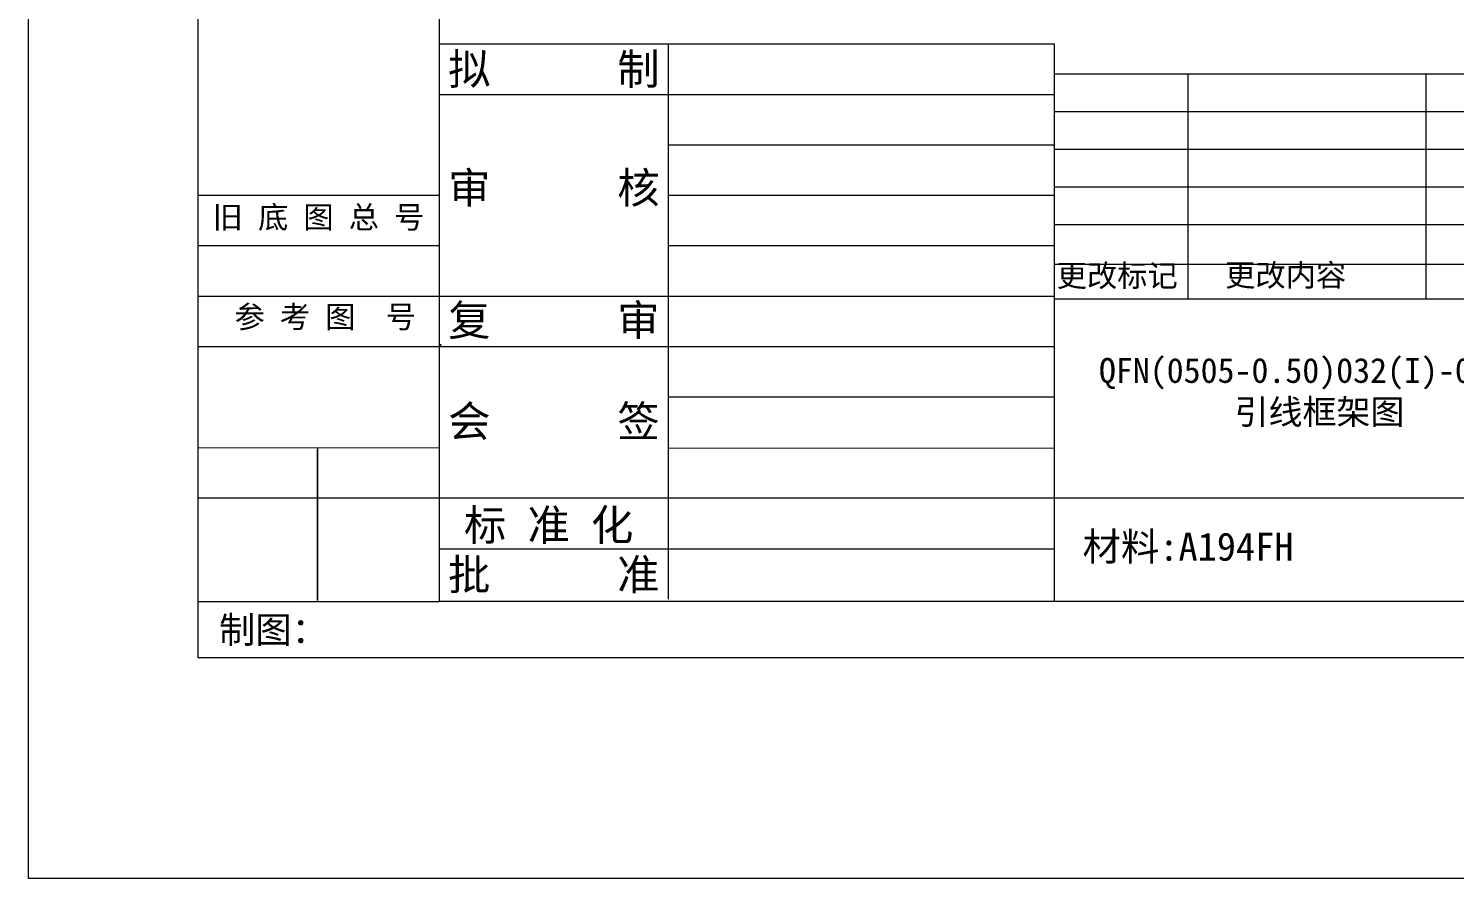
# Model space of a CAD drawing. Header units: millimetres. Extents: x 4544 to 5081, y 1539 to 1788.
# Drawn here: x 4818.5 to 4933, y 1539.3 to 1607.6 of the extents above; entities that cross this region are included whole.
import ezdxf

# ---------------------------------------------------------------- set-up
doc = ezdxf.new("R2010")
doc.units = ezdxf.units.MM
doc.layers.add('图层1实体', color=7, linetype='Continuous')
doc.styles.add('宋体', font='')
doc.styles.get('宋体').set_extended_font_data('SimSun')

msp = doc.modelspace()

# ---------------------------------------------------------------- linework, layer by layer
at = {"lineweight": 5, "elevation": -0.0291}
msp.add_lwpolyline([(4818.5124, 1788.1145), (5080.5694, 1788.1145), (5080.5694, 1539.3036), (4818.5124, 1539.3036)], close=True, dxfattribs=at)
at = {"layer": '图层1实体', "lineweight": 5}
for p, q in [((4900.8598, 1606.3342, 0.0325), (4851.4957, 1606.3342, 0.0325)), ((4869.8698, 1606.3342, 0.0325), (4869.8698, 1561.7409, 0.0325)), ((4900.8598, 1561.5567, 0.0325), (4900.8598, 1606.3342, 0.0325)), ((4900.8598, 1603.9436, 0.0325), (4953.9118, 1603.9436, 0.0325)), ((4911.5863, 1603.9436, 0.0325), (4911.5863, 1585.8637, 0.0325)), ((4930.6863, 1603.9436, 0.0325), (4930.6863, 1585.8637, 0.0325)), ((4851.4957, 1602.281, 0.0325), (4900.8598, 1602.281, 0.0325)), ((4900.8598, 1600.9163, 0.0325), (4953.9118, 1600.9163, 0.0325)), ((4900.8598, 1598.2278, 0.0325), (4869.8698, 1598.2278, 0.0325)), ((4900.8598, 1597.889, 0.0325), (4953.9118, 1597.889, 0.0325)), ((4900.8598, 1594.8617, 0.0325), (4953.9118, 1594.8617, 0.0325)), ((4851.4957, 1594.1745, 0.0325), (4832.1398, 1594.1745, 0.0325)), ((4900.8598, 1594.1745, 0.0325), (4869.8698, 1594.1745, 0.0325)), ((4900.8598, 1591.8344, 0.0325), (4953.9118, 1591.8344, 0.0325)), ((4851.4957, 1590.1213, 0.0325), (4832.1398, 1590.1213, 0.0325)), ((4900.8598, 1590.1213, 0.0325), (4869.8698, 1590.1213, 0.0325)), ((4900.8598, 1588.6629, 0.0325), (4953.9118, 1588.6629, 0.0325)), ((4900.8598, 1586.0681, 0.0325), (4832.1398, 1586.0681, 0.0325)), ((4900.8598, 1585.8637, 0.0325), (4988.7114, 1585.8637, 0.0325)), ((4900.8598, 1582.0148, 0.0325), (4832.1398, 1582.0148, 0.0325)), ((4851.5959, 1582.2272, 0.0325), (4851.5959, 1582.1069, 0.0325)), ((4900.8598, 1577.9616, 0.0325), (4869.8698, 1577.9616, 0.0325)), ((4832.1398, 1573.9166, 0.0325), (4851.4957, 1573.9084, 0.0325)), ((4841.7128, 1573.9166, 0.0325), (4841.7128, 1561.6402, 0.0325)), ((4841.7128, 1561.6402, 0.0325), (4841.7128, 1573.7962, 0.0325)), ((4869.8698, 1573.9006, 0.0325), (4900.8598, 1573.8874, 0.0325)), ((4944.0504, 1569.8473, 0.0325), (4832.1398, 1569.8473, 0.0325)), ((4851.4957, 1565.7941, 0.0325), (4900.8598, 1565.7941, 0.0325)), ((4851.483, 1561.5437, 0.0325), (4832.1949, 1561.5437, 0.0325))]:
    msp.add_line(p, q, dxfattribs=at)
at = {"layer": '图层1实体', "lineweight": 5, "elevation": 0.0325}
for points in [[(4832.1398, 1781.9326), (4994.1036, 1781.9326), (4994.1036, 1557.0243), (4832.1398, 1557.0243)], [(4851.4957, 1777.3728), (4988.7114, 1777.3728), (4988.7114, 1561.5567), (4851.4957, 1561.5567)]]:
    msp.add_lwpolyline(points, close=True, dxfattribs=at)

# ---------------------------------------------------------------- texts
at = {"layer": '图层1实体', "lineweight": 5, "style": '宋体'}
for s, height, p in [('拟      制', 2.49363, (4852.1968, 1603.0851, 0.0325)), ('审      核', 2.49363, (4852.1968, 1593.5431, 0.0325)), ('复      审', 2.49363, (4852.1968, 1582.9081, 0.0325)), ('会      签', 2.49363, (4852.1968, 1574.7938, 0.0325)), ('标 准 化', 2.49363, (4853.466, 1566.4552, 0.0325)), ('批      准', 2.49363, (4852.1844, 1562.4736, 0.0325)), ('制图：', 2.1374, (4833.8068, 1558.2118, 0.0325))]:
    msp.add_text(s, height=height, dxfattribs=at).set_placement(p)
at = {"layer": '图层1实体', "lineweight": 5, "attachment_point": 1, "style": '宋体'}
for s, insert, char_height in [('{\\fSimSun|b0|i0|c134|p2;旧 底 图 总 号}', (4833.2954, 1593.3201, 0.0325), 1.781163), ('{\\fSimSun|b0|i0|c134|p2;更改标记}', (4901.0484, 1588.6306, 0.0325), 1.781163), ('{\\fSimSun|b0|i0|c134|p2;参 考 图  号}', (4835.0468, 1585.3169, 0.0325), 1.781163), ('材料:A194FH', (4903.1216, 1567.0975, 0.1123), 2.26073)]:
    msp.add_mtext(s, dxfattribs=dict(at, insert=insert, char_height=char_height))
for s, insert, char_height, width in [('{\\fSimSun|b0|i0|c134|p2;更改内容}', (4914.5673, 1588.6629, 0.0325), 1.781163, 11.022691), ('QFN(0505-0.50)032(I)-0034\\P        引线框架图', (4904.4382, 1581.1226, 0.0291), 2, 65.69046)]:
    msp.add_mtext(s, dxfattribs=dict(at, insert=insert, char_height=char_height, width=width))

doc.saveas('drawing.dxf')
